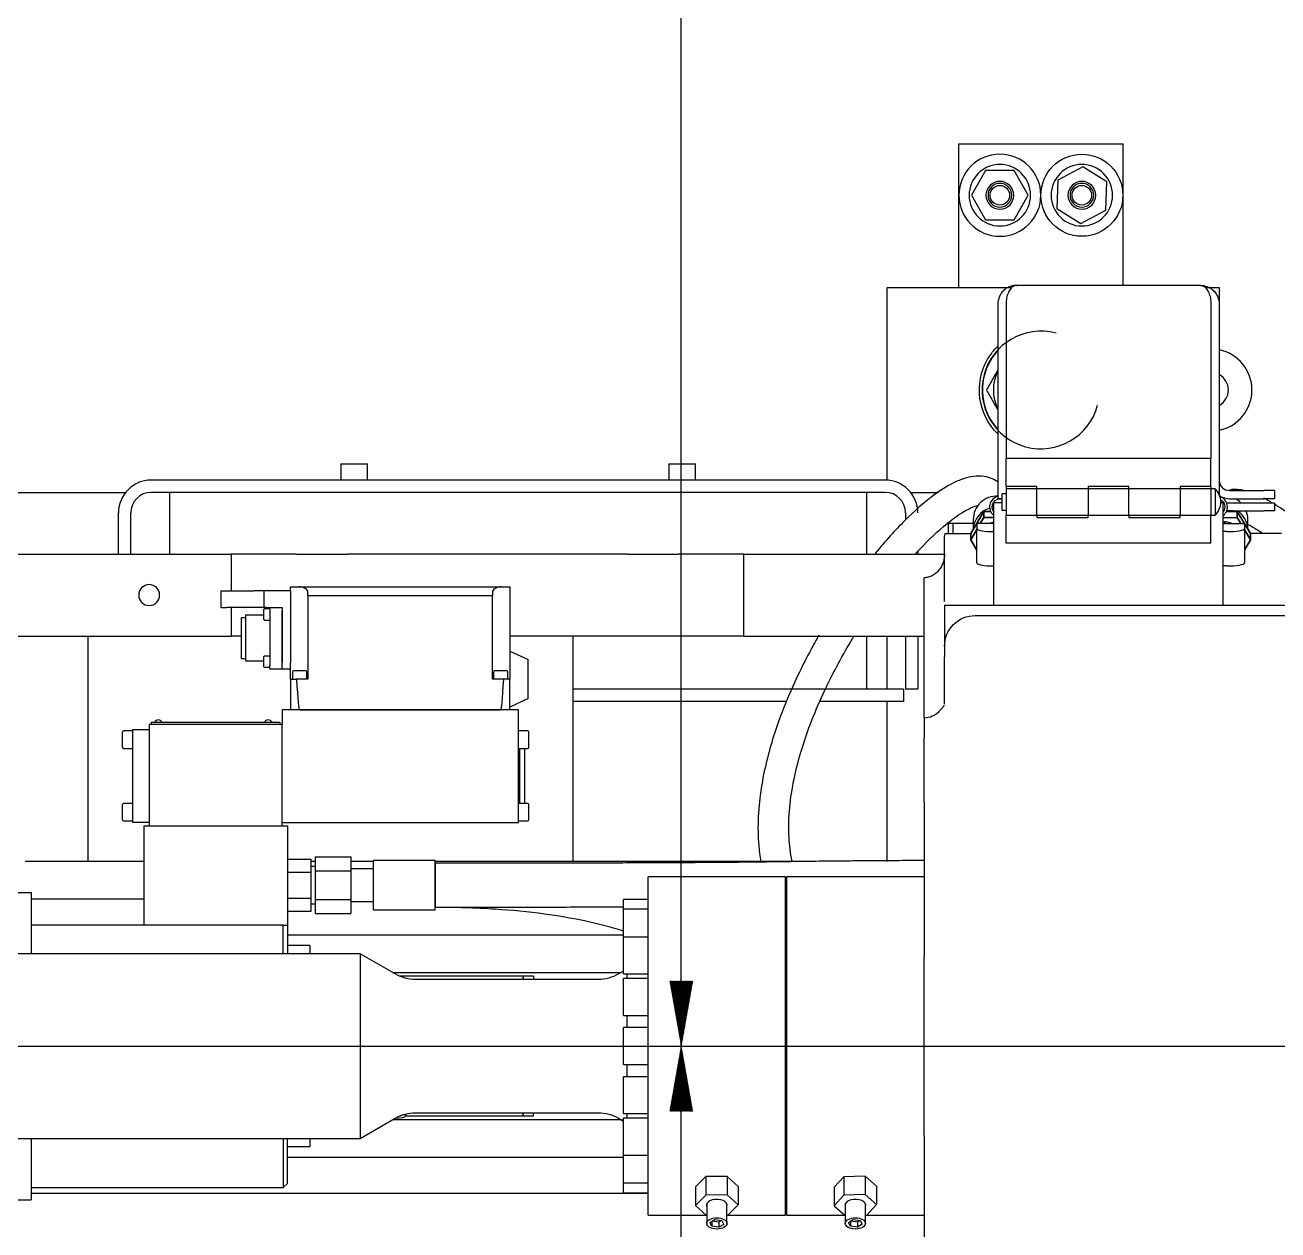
# Model space of a CAD drawing. Header units: millimetres. Extents: x 10462777 to 22643323, y 453826 to 1389191.
# Drawn here: x 11271034 to 11271626, y 577928 to 578497 of the extents above; entities that cross this region are included whole.
import ezdxf

# ---------------------------------------------------------------- set-up
doc = ezdxf.new("R2010")
doc.units = ezdxf.units.MM
doc.header["$LTSCALE"] = 200
doc.header["$MEASUREMENT"] = 0
doc.linetypes.add('CENTER', pattern=[2, 1.25, -0.25, 0.25, -0.25])
doc.linetypes.add('PHANTOM', pattern=[2.5, 1.25, -0.25, 0.25, -0.25, 0.25, -0.25])
doc.layers.add('1', color=1, linetype='CENTER')
doc.layers.add('11', color=6, linetype='PHANTOM')
doc.layers.add('LAYOUT', color=8, linetype='CONTINUOUS', lineweight=25)

# ---------------------------------------------------------------- blocks, each defined once
blk = doc.blocks.new('r710ic')
at = {"layer": 'LAYOUT', "color": 3}
blk.add_circle((272041.37, 104232.63), 2050.12, dxfattribs=at)

msp = doc.modelspace()

# ---------------------------------------------------------------- hatches: boundary and pattern name
at = {"layer": '1', "linetype": 'Continuous'}
h = msp.add_hatch(dxfattribs=at)
h.set_pattern_fill('ANSI31', color=27, scale=0.19368, angle=45, style=0, pattern_type=0)
h.set_pattern_definition([(45, (11264598.07192, 575850.65161), (-0.1369525464, 0.1369525464), [])])
h.paths.add_polyline_path([(11271344.19303, 578015.04485), (11271338.77156, 578045.79156), (11271349.61451, 578045.7916)], flags=0)
h = msp.add_hatch(dxfattribs=at)
h.set_pattern_fill('ANSI31', color=27, scale=0.19368, angle=45, style=0, pattern_type=0)
h.set_pattern_definition([(45, (11264598.07192, 575850.65161), (-0.1369525464, 0.1369525464), [])])
h.paths.add_polyline_path([(11271344.19303, 578015.04485), (11271349.61451, 577984.29815), (11271338.77156, 577984.29811)], flags=0)

# ---------------------------------------------------------------- linework, layer by layer
at = {"layer": '1', "color": 27, "linetype": 'Continuous'}
for p, q in [((11271344.19303, 578015.04485), (11271344.19303, 579116.60457)), ((11271344.19303, 576887.33831), (11271344.19303, 578015.04485))]:
    msp.add_line(p, q, dxfattribs=at)
at = {"layer": '1', "color": 252, "linetype": 'Continuous'}
for p, q in [((11271475.33921, 578441.14118), (11271552.81127, 578441.14118)), ((11271475.33921, 578373.35298), (11271475.33921, 578441.14118)), ((11271552.81127, 578441.14118), (11271552.81127, 578374.32017)), ((11271591.99749, 578373.35313), (11271598.32611, 578373.35313)), ((11271598.32611, 578373.35313), (11271598.32611, 578369.22364)), ((11271598.32611, 578369.22364), (11271598.32611, 578365.60486)), ((11270940.77411, 578276.58618), (11271081.67321, 578276.58618)), ((11271452.56536, 578276.58618), (11271465.72079, 578276.58618)), ((11271156.18968, 578072.1805), (11271037.07639, 578072.1805)), ((11271156.18968, 578058.62318), (11271156.18968, 578072.1805)), ((11271158.12648, 578072.1805), (11271158.12648, 578059.03553)), ((11271269.49256, 578048.00982), (11271211.26898, 578048.00982)), ((11271274.33457, 578048.00982), (11271269.49256, 578048.00982)), ((11271269.49256, 578046.51789), (11271269.49256, 578048.00982)), ((11271269.49256, 578048.00982), (11271269.49256, 578046.51789)), ((11271274.33457, 578048.00982), (11271274.33457, 578046.51789)), ((11271214.00267, 577982.07988), (11271269.49256, 577982.07988)), ((11271269.49256, 577982.14609), (11271269.49256, 577983.57188)), ((11271269.49256, 577983.57188), (11271269.49256, 577982.14609)), ((11271269.49256, 577982.14609), (11271269.49256, 577982.07988)), ((11271269.49256, 577982.07988), (11271269.49256, 577982.14609)), ((11271269.49256, 577982.07988), (11271274.33457, 577982.07988)), ((11271274.33457, 577982.14609), (11271274.33457, 577983.57188)), ((11271274.33457, 577982.07988), (11271274.33457, 577982.14609)), ((11271156.18968, 577971.46644), (11271156.18968, 577948.2252)), ((11271158.12648, 577950.162), (11271158.12648, 577971.46555)), ((11271156.18968, 577948.2252), (11271158.12648, 577950.162)), ((11271037.07639, 577948.2252), (11271156.18968, 577948.2252))]:
    msp.add_line(p, q, dxfattribs=at)
at = {"layer": '1', "color": 60, "linetype": 'Continuous'}
for p, q in [((11271441.44519, 578282.36522), (11271441.44519, 578373.35313)), ((11271441.44519, 578373.35313), (11271500.06899, 578373.35313)), ((11271589.6105, 578374.32153), (11271502.45444, 578374.32153)), ((11271493.73883, 578365.60592), (11271493.73883, 578273.60785)), ((11271497.61243, 578365.60592), (11271497.61243, 578292.60833)), ((11271497.68091, 578365.60592), (11271497.68091, 578292.60833)), ((11271594.38403, 578365.60592), (11271594.38403, 578292.60833)), ((11271594.45251, 578365.60592), (11271594.45251, 578292.60833)), ((11271598.32611, 578365.60592), (11271598.32611, 578275.57862)), ((11271594.45251, 578292.6077), (11271497.61243, 578292.6077)), ((11271497.61243, 578279.30222), (11271497.61243, 578292.6077)), ((11271594.45251, 578279.30222), (11271594.45251, 578292.6077)), ((11271497.61258, 578275.91282), (11271495.67563, 578275.91282)), ((11271495.67563, 578275.91282), (11271495.67563, 578268.16562)), ((11271497.61243, 578279.30311), (11271497.61243, 578278.33425)), ((11271512.13844, 578279.30222), (11271497.61243, 578279.30222)), ((11271512.13844, 578278.33382), (11271497.61243, 578278.33382)), ((11271497.61243, 578278.33382), (11271497.61243, 578265.74461)), ((11271497.68091, 578279.30311), (11271497.68091, 578278.33425)), ((11271512.13844, 578278.33379), (11271512.13844, 578279.30222)), ((11271536.34846, 578278.33382), (11271512.13844, 578278.33382)), ((11271512.13844, 578265.74461), (11271512.13844, 578278.33382)), ((11271512.13844, 578265.74461), (11271512.13844, 578278.33382)), ((11271555.71648, 578279.30222), (11271536.34846, 578279.30222)), ((11271536.34846, 578279.30222), (11271536.34846, 578278.33379)), ((11271555.71648, 578278.33382), (11271536.34846, 578278.33382)), ((11271536.34846, 578278.33382), (11271536.34846, 578265.74461)), ((11271536.34846, 578278.33382), (11271536.34846, 578265.74461)), ((11271555.71648, 578278.33379), (11271555.71648, 578279.30222)), ((11271579.9265, 578278.33382), (11271555.71648, 578278.33382)), ((11271555.71648, 578265.74461), (11271555.71648, 578278.33382)), ((11271555.71648, 578265.74461), (11271555.71648, 578278.33382)), ((11271594.45251, 578279.30222), (11271579.9265, 578279.30222)), ((11271579.9265, 578279.30222), (11271579.9265, 578278.33379)), ((11271594.45251, 578278.33382), (11271579.9265, 578278.33382)), ((11271579.9265, 578278.33382), (11271579.9265, 578265.74461)), ((11271579.9265, 578278.33382), (11271579.9265, 578265.74461)), ((11271594.38403, 578279.30311), (11271594.38403, 578278.33425)), ((11271594.45251, 578279.30311), (11271594.45251, 578278.33425)), ((11271596.38931, 578278.33382), (11271594.45251, 578278.33382)), ((11271594.45251, 578278.33382), (11271594.45251, 578265.74461)), ((11271594.45251, 578278.33382), (11271594.45251, 578265.74461)), ((11271596.38931, 578278.33382), (11271596.38931, 578272.03922)), ((11271596.38931, 578278.33382), (11271596.38931, 578265.74461)), ((11271603.16811, 578277.48145), (11271619.63093, 578277.48145)), ((11271624.47293, 578277.48145), (11271619.63093, 578277.48145)), ((11271624.47293, 578277.48145), (11271624.47293, 578273.60785)), ((11271495.67611, 578271.67105), (11271491.80203, 578271.67105)), ((11271491.80203, 578231.96662), (11271491.80203, 578271.67105)), ((11271495.67563, 578273.60785), (11271493.73883, 578273.60785)), ((11271495.62197, 578273.549), (11271495.67565, 578273.53954)), ((11271596.38931, 578272.03922), (11271596.38931, 578265.74461)), ((11271600.26291, 578271.67105), (11271599.06815, 578271.67105)), ((11271600.26291, 578231.96662), (11271600.26291, 578271.67105)), ((11271600.26291, 578271.67105), (11271600.47027, 578271.67105)), ((11271601.81633, 578271.67105), (11271605.10491, 578271.67105)), ((11271603.16811, 578273.60785), (11271619.63093, 578273.60785)), ((11271605.10491, 578271.67105), (11271619.63093, 578271.67105)), ((11271624.47293, 578273.60785), (11271619.63093, 578273.60785)), ((11271619.63093, 578271.67105), (11271624.47293, 578271.67105)), ((11271624.47293, 578271.67105), (11271624.47293, 578267.79745)), ((11271495.67563, 578268.16562), (11271497.61258, 578268.16562)), ((11271497.61243, 578265.74461), (11271512.13844, 578265.74461)), ((11271497.61243, 578252.6712), (11271497.61243, 578265.7446)), ((11271512.13844, 578265.74465), (11271512.13844, 578264.77621)), ((11271512.13844, 578265.74461), (11271536.34846, 578265.74461)), ((11271512.13844, 578264.77621), (11271536.34846, 578264.77621)), ((11271536.34846, 578264.77621), (11271536.34846, 578265.74465)), ((11271536.34846, 578265.74461), (11271555.71648, 578265.74461)), ((11271555.71648, 578265.74465), (11271555.71648, 578264.77621)), ((11271555.71648, 578265.74461), (11271579.9265, 578265.74461)), ((11271555.71648, 578264.77621), (11271579.9265, 578264.77621)), ((11271579.9265, 578264.77621), (11271579.9265, 578265.74465)), ((11271579.9265, 578265.74461), (11271594.45251, 578265.74461)), ((11271594.45251, 578265.74461), (11271596.38931, 578265.74461)), ((11271594.45251, 578252.6712), (11271594.45251, 578265.7446)), ((11271600.47027, 578267.79745), (11271600.26291, 578267.79745)), ((11271605.10491, 578267.79745), (11271601.81633, 578267.79745)), ((11271605.10491, 578267.79745), (11271619.63093, 578267.79745)), ((11271624.47293, 578267.79745), (11271619.63093, 578267.79745)), ((11271468.8267, 578257.14504), (11271480.97557, 578257.14504)), ((11271470.49721, 578257.1408), (11271470.49721, 578261.98704)), ((11271470.49721, 578261.98704), (11271472.43401, 578261.98704)), ((11271472.43401, 578261.98704), (11271472.43401, 578257.1408)), ((11271472.43401, 578261.98704), (11271482.11838, 578261.98704)), ((11271491.80217, 578261.886), (11271483.78851, 578261.886)), ((11271483.78851, 578261.886), (11271483.78851, 578259.46868)), ((11271483.78851, 578243.25597), (11271483.78851, 578259.46868)), ((11271601.98182, 578258.03931), (11271600.26284, 578258.03931)), ((11271600.26316, 578261.886), (11271610.21323, 578261.886)), ((11271610.21323, 578261.886), (11271610.21323, 578259.46868)), ((11271610.21323, 578259.46868), (11271610.21323, 578243.25597)), ((11271627.6927, 578257.14504), (11271613.0242, 578257.14504)), ((11271468.56041, 578224.96648), (11271468.56041, 578253.94808)), ((11271594.45251, 578252.6712), (11271497.61243, 578252.6712)), ((11271601.98182, 578241.82661), (11271600.26284, 578241.82661)), ((11271458.8764, 578169.99001), (11271458.8764, 578236.26911)), ((11271491.80203, 578223.25101), (11271491.80203, 578231.96662)), ((11271600.26291, 578223.25101), (11271600.26291, 578231.96662)), ((11271478.24442, 578223.25101), (11271647.71455, 578223.25101)), ((11271483.08642, 578218.40901), (11271647.71455, 578218.40901)), ((11271441.44519, 578183.6177), (11271441.44519, 578208.72167)), ((11271468.56041, 578203.883), (11271468.56041, 578198.94113)), ((11271468.56041, 578176.54418), (11271468.56041, 578198.94113)), ((11271441.44519, 578102.30411), (11271441.44519, 578177.80639)), ((11271458.8764, 578169.98897), (11271458.8764, 578160.65434)), ((11271458.8764, 578130.34119), (11271458.8764, 578160.65434)), ((11271458.8764, 578130.34119), (11271458.8764, 578057.36176)), ((11271393.41251, 578094.93791), (11271328.52966, 578094.93791)), ((11271328.52966, 578045.6186), (11271328.52966, 578094.93791)), ((11271393.41251, 577935.15179), (11271393.41251, 578094.93791)), ((11271458.8764, 578094.93791), (11271393.99355, 578094.93791)), ((11271393.99355, 578045.6186), (11271393.99355, 578094.93791)), ((11271192.5662, 578058.62289), (11270163.29594, 578058.62289)), ((11271209.03833, 578049.1127), (11271192.5662, 578058.62289)), ((11271192.5662, 578058.62289), (11271192.5662, 577971.46682)), ((11271458.8764, 577972.72795), (11271458.8764, 578057.36176)), ((11271316.90882, 578050.46529), (11271314.56606, 578049.1127)), ((11271316.9111, 578050.07481), (11271316.23314, 578050.07481)), ((11271393.9911, 578050.07481), (11271393.40913, 578050.07481)), ((11271393.99157, 578051.35988), (11271393.41114, 578051.35988)), ((11271304.88205, 578046.51788), (11271218.72233, 578046.51788)), ((11271318.45829, 578049.12639), (11271318.45829, 578046.92105)), ((11271328.52966, 577935.15179), (11271328.52966, 578045.6186)), ((11271393.99355, 577935.15179), (11271393.99355, 578045.6186)), ((11271318.45829, 578029.49019), (11271318.45829, 578023.75797)), ((11271318.45829, 578006.33173), (11271318.45829, 578000.59951)), ((11271192.5662, 577971.46682), (11271209.03833, 577980.97701)), ((11271218.72233, 577983.57183), (11271304.88205, 577983.57183)), ((11271314.56606, 577980.97701), (11271316.90882, 577979.62441)), ((11271316.9111, 577980.01489), (11271316.23314, 577980.01489)), ((11271318.45829, 577983.16865), (11271318.45829, 577980.96331)), ((11271393.9911, 577980.01489), (11271393.40913, 577980.01489)), ((11271393.41114, 577978.72982), (11271393.99157, 577978.72982)), ((11271458.8764, 577972.72795), (11271458.8764, 577899.74851)), ((11270163.29594, 577971.46682), (11271192.5662, 577971.46682)), ((11271328.52966, 577935.15179), (11271355.96091, 577935.15179)), ((11271366.17794, 577935.15179), (11271393.41251, 577935.15179)), ((11271393.99355, 577935.15179), (11271421.56978, 577935.15179)), ((11271431.20488, 577935.15179), (11271458.8764, 577935.15179))]:
    msp.add_line(p, q, dxfattribs=at)
at = {"layer": '1', "color": 163, "linetype": 'Continuous'}
for p, q in [((11271440.47679, 578282.39658), (11271093.78932, 578282.39658)), ((11271440.47679, 578276.58618), (11271093.78932, 578276.58618)), ((11271102.50493, 578247.46074), (11271102.50493, 578276.58618)), ((11271431.76118, 578276.58618), (11271431.76118, 578247.46074)), ((11271078.29491, 578247.46092), (11271078.29491, 578266.90217)), ((11271084.10531, 578247.46092), (11271084.10531, 578266.90217)), ((11271450.1608, 578266.90217), (11271450.1608, 578263.57868)), ((11270564.07412, 578247.46103), (11271131.55695, 578247.46103)), ((11271131.55695, 578247.46103), (11271131.55695, 578230.02982)), ((11271162.25402, 578247.46103), (11271131.55695, 578247.46103)), ((11271162.25402, 578247.46103), (11271186.46404, 578247.46103)), ((11271318.75004, 578247.46103), (11271186.46404, 578247.46103)), ((11271318.75004, 578247.46103), (11271342.96006, 578247.46103)), ((11271373.65714, 578247.46103), (11271342.96006, 578247.46103)), ((11271373.65714, 578247.46103), (11271373.65714, 578208.725)), ((11271373.65714, 578247.46103), (11271468.56041, 578247.46103)), ((11271455.9712, 578248.59695), (11271455.9712, 578247.46092)), ((11271131.55695, 578222.28322), (11271131.55695, 578208.725)), ((11270564.07412, 578208.725), (11271131.55695, 578208.725)), ((11271063.7689, 578208.725), (11271063.7689, 578102.30381)), ((11271136.33754, 578208.725), (11271131.55695, 578208.725)), ((11271318.75004, 578208.725), (11271263.19613, 578208.725)), ((11271293.10966, 578102.30381), (11271293.10966, 578208.725)), ((11271342.96006, 578208.725), (11271318.75004, 578208.725)), ((11271373.65714, 578208.725), (11271342.96006, 578208.725)), ((11271373.65714, 578208.725), (11271458.8764, 578208.725)), ((11271431.76118, 578208.72529), (11271431.76118, 578193.30372)), ((11271450.1608, 578208.72547), (11271450.1608, 578183.61971)), ((11271455.9712, 578208.72547), (11271455.9712, 578183.61971)), ((11271431.76118, 578193.30372), (11271431.76118, 578183.61971)), ((11271449.19239, 578183.61971), (11271293.10496, 578183.61971)), ((11271449.19239, 578183.61971), (11271449.19239, 578177.8093)), ((11271455.9712, 578183.61971), (11271450.1608, 578183.61971)), ((11271393.92601, 578177.8093), (11271293.10496, 578177.8093)), ((11271449.19239, 578177.8093), (11271409.95292, 578177.8093)), ((11271090.33843, 578119.14793), (11271090.33843, 578072.1805)), ((11271090.33843, 578119.14793), (11271158.12648, 578119.14793)), ((11271158.12648, 578119.14793), (11271158.12648, 578072.1805)), ((11271227.85231, 578101.4262), (11271227.85231, 578080.70385)), ((11271156.56312, 578072.1805), (11271158.12648, 578072.1805))]:
    msp.add_line(p, q, dxfattribs=at)
at = {"layer": '1', "color": 150, "linetype": 'Continuous'}
for p, q in [((11270923.7735, 578087.67491), (11271037.07639, 578087.67491)), ((11271037.07639, 578087.67491), (11271037.07639, 578058.62062)), ((11271037.07639, 577971.46682), (11271037.07639, 577942.4148)), ((11270923.7735, 577942.4148), (11271037.07639, 577942.4148))]:
    msp.add_line(p, q, dxfattribs=at)
at = {"layer": '1', "color": 152, "linetype": 'Continuous'}
for p, q in [((11270918.81044, 578015.04485), (11271374.93976, 578015.04485)), ((11270918.81044, 578015.04485), (11272332.4895, 578015.04485)), ((11271079.14226, 578015.04485), (11272332.4895, 578015.04485))]:
    msp.add_line(p, q, dxfattribs=at)
at = {"layer": '1', "color": 163, "linetype": 'Continuous', "extrusion": (0, 0, -1)}
msp.add_circle((-11271092.82092, 578228.09302), 4.93884, dxfattribs=at)
at = {"layer": '1', "color": 252, "linetype": 'Continuous'}
for radius, start, end in [(27.76695, 74.99999998, 344.99999998), (27.59942, 137.46187414, 149.99999994), (27.59942, 149.99999994, 222.53436612)]:
    msp.add_arc((11271514.07524, 578324.93309), radius, start, end, dxfattribs=at)
at = {"layer": '1', "color": 252, "linetype": 'Continuous', "extrusion": (0, 0, -1)}
for radius, start, end in [(29.05202, 30.00000006, 45.56999433), (29.05202, 314.42249326, 30.00000006), (22.27322, 335.92969886, 24.07033519)]:
    msp.add_arc((-11271514.07524, 578324.93309), radius, start, end, dxfattribs=at)
at = {"layer": '1', "color": 163, "linetype": 'Continuous'}
for centre, radius, start, end in [((11271093.78932, 578266.90217), 15.49441, 90, 180), ((11271440.47679, 578266.90217), 15.49441, 0, 90), ((11271093.78932, 578266.90217), 9.68401, 90, 180), ((11271440.47679, 578266.90217), 9.68401, 0, 90)]:
    msp.add_arc(centre, radius, start, end, dxfattribs=at)
at = {"layer": '1', "color": 60, "linetype": 'Continuous'}
for centre, radius, start, end in [((11271603.16811, 578282.32346), 4.842, 180, 270), ((11271494.94933, 578269.73425), 5.0841, 103.77498895, 231.75313399), ((11271590.36106, 578272.03922), 8.71561, 313.76174276, 46.23825724), ((11271603.16811, 578282.32346), 8.71561, 238.32561982, 270), ((11271597.11561, 578269.73425), 5.0841, 308.24683488, 71.80622021)]:
    msp.add_arc(centre, radius, start, end, dxfattribs=at)
at = {"layer": '1', "color": 60, "linetype": 'Continuous', "extrusion": (0, 0, -1)}
for centre, radius, start, end in [((-11271494.94933, 578269.73425), 3.8736, 324.34379082, 100.00000005), ((-11271597.11561, 578269.73425), 3.8736, 119.28433575, 215.65626668), ((-11271483.08642, 578203.883), 14.52601, 0, 90), ((-11271458.8764, 578179.67298), 9.68401, 222.14307777, 270), ((-11271218.72233, 578065.88589), 19.36801, 270, 300), ((-11271304.88205, 578065.88589), 19.36801, 240, 270), ((-11271218.72233, 577964.20381), 19.36801, 60, 90), ((-11271304.88205, 577964.20381), 19.36801, 90, 120)]:
    msp.add_arc(centre, radius, start, end, dxfattribs=at)
msp.add_ellipse((11271483.08642, 578253.94808), major_axis=(0, -16.77319), ratio=0.866025404, start_param=1.570796327, end_param=1.762568545, dxfattribs=at)
at = {"layer": '1', "color": 60, "linetype": 'Continuous'}
for centre, major_axis, start_param, end_param in [((11271492.01992, 578259.46868), (-8.23141, 0), 0, 1.544314223), ((11271601.98182, 578259.46868), (-8.23141, 0), 1.570796327, 3.141592654), ((11271492.01992, 578243.25597), (8.23141, 0), 3.141592654, 4.685906877), ((11271601.98182, 578243.25597), (8.23141, 0), 4.71238898, 6.283185307)]:
    msp.add_ellipse(centre, major_axis=major_axis, ratio=0.173648178, start_param=start_param, end_param=end_param, dxfattribs=at)
for points in [[(11271502.45444, 578374.32153), (11271502.41633, 578374.32153), (11271502.37822, 578374.32128), (11271502.34011, 578374.32078), (11271497.28801, 578374.2545), (11271493.73883, 578370.65846), (11271493.73883, 578365.60592)], [(11271502.45444, 578374.32153), (11271502.48152, 578374.32153), (11271502.48057, 578374.32128), (11271502.4594, 578374.32078), (11271499.65267, 578374.2545), (11271497.68091, 578370.65846), (11271497.68091, 578365.60592)], [(11271589.6105, 578374.32153), (11271589.58342, 578374.32153), (11271589.58437, 578374.32128), (11271589.60554, 578374.32078), (11271592.41227, 578374.2545), (11271594.38403, 578370.65846), (11271594.38403, 578365.60592)], [(11271589.6105, 578374.32153), (11271589.64861, 578374.32153), (11271589.68672, 578374.32128), (11271589.72483, 578374.32078), (11271594.77693, 578374.2545), (11271598.32611, 578370.65846), (11271598.32611, 578365.60592)]]:
    msp.add_rational_spline(points, [1, 0.999985660988, 0.999985660988, 1, 0.807819516763, 0.807819516763, 1], degree=3, knots=[0, 0, 0, 0, 0.5, 0.5, 0.5, 1, 1, 1, 1], dxfattribs=at)
at = {"layer": '1', "color": 252, "linetype": 'Continuous'}
for points, knots in [([(11271493.73334, 578334.24631), (11271493.00108, 578332.97799), (11271492.27223, 578331.71559), (11271491.01003, 578329.5294), (11271490.47526, 578328.60316), (11271489.40855, 578326.75555), (11271488.87962, 578325.83943), (11271488.35635, 578324.93309)], [0, 0, 0, 0, 0.403530514, 0.403530514, 0.701765257, 0.701765257, 1, 1, 1, 1]), ([(11271488.35635, 578324.93309), (11271489.40817, 578323.11129), (11271490.46767, 578321.27617), (11271492.26527, 578318.16264), (11271492.99747, 578316.89443), (11271493.73561, 578315.61594)], [0, 0, 0, 0, 0.595559336, 0.595559336, 1, 1, 1, 1])]:
    msp.add_open_spline(points, degree=3, knots=knots, dxfattribs=at)
at = {"layer": '1', "color": 163, "linetype": 'Continuous'}
for points, knots in [([(11271493.84618, 578281.4009), (11271493.03537, 578282.02695), (11271491.0458, 578283.23056), (11271487.21311, 578284.35814), (11271482.67484, 578284.3706), (11271477.70483, 578283.23679), (11271471.52442, 578280.67002), (11271462.49891, 578274.95964), (11271450.19586, 578264.17362), (11271440.63856, 578253.66002), (11271435.80845, 578247.77552)], [0, 0, 0, 0, 0.07179787, 0.161741922, 0.266652357, 0.346686615, 0.440932726, 0.612023478, 0.811659635, 1, 1, 1, 1]), ([(11271609.61265, 578277.59258), (11271609.10377, 578277.69223), (11271606.86048, 578278.05237), (11271604.74093, 578278.01463), (11271603.12637, 578277.66408)], [0, 0, 0, 0, 0.22457908, 1, 1, 1, 1]), ([(11271454.92582, 578247.70778), (11271459.68994, 578252.89045), (11271468.37425, 578261.20399), (11271476.26542, 578266.7526), (11271480.30792, 578268.94938), (11271482.46504, 578269.97047), (11271483.73528, 578270.33665), (11271484.30077, 578270.28481), (11271484.47502, 578270.22625)], [0, 0, 0, 0, 0.258521038, 0.511481148, 0.631036381, 0.749833073, 0.911971789, 1, 1, 1, 1]), ([(11271623.07369, 578271.83491), (11271622.63996, 578272.09268), (11271621.42343, 578272.80225), (11271620.24033, 578273.45391), (11271619.48644, 578273.85025)], [0, 0, 0, 0, 0.352836542, 1, 1, 1, 1]), ([(11271697.59721, 578207.87475), (11271695.2204, 578210.20839), (11271688.85167, 578216.41974), (11271678.90139, 578225.9318), (11271664.27487, 578239.51321), (11271648.17582, 578253.62435), (11271634.23305, 578264.55745), (11271627.01875, 578269.42443), (11271624.28534, 578271.10277)], [0, 0, 0, 0, 0.067167615, 0.182784833, 0.303640266, 0.559270523, 0.821791504, 1, 1, 1, 1]), ([(11271611.45651, 578261.64804), (11271612.56996, 578261.10107), (11271614.75912, 578259.9375), (11271617.4034, 578258.302), (11271618.54227, 578257.56474)], [0, 0, 0, 0, 0.596113125, 1, 1, 1, 1]), ([(11271409.21296, 578209.11055), (11271407.93689, 578206.88847), (11271402.93258, 578197.90293), (11271394.97345, 578181.62548), (11271386.44784, 578158.69411), (11271380.66971, 578133.89155), (11271379.92396, 578114.27053), (11271381.56808, 578103.50819), (11271381.79072, 578102.24353)], [0, 0, 0, 0, 0.081212276, 0.320738131, 0.531705471, 0.749135522, 0.97054214, 1, 1, 1, 1]), ([(11271396.54916, 578102.31968), (11271395.7408, 578106.15141), (11271394.72253, 578114.74829), (11271395.32288, 578132.47659), (11271400.72007, 578156.70888), (11271411.6473, 578183.71888), (11271420.91967, 578200.60408), (11271425.68158, 578208.40982), (11271425.95438, 578208.85424)], [0, 0, 0, 0, 0.0884219, 0.198487998, 0.420840537, 0.704802355, 0.983093324, 1, 1, 1, 1]), ([(11271458.87191, 578102.68477), (11271458.64138, 578102.68379), (11271454.16942, 578102.66475), (11271444.81356, 578102.61983), (11271432.09276, 578102.5398), (11271418.8543, 578102.43043), (11271407.63874, 578102.3092), (11271396.3759, 578102.16158), (11271384.87634, 578102.00118), (11271372.78745, 578101.85579), (11271359.84377, 578101.73921), (11271345.89611, 578101.64452), (11271331.65381, 578101.57771), (11271317.55318, 578101.52897), (11271304.38405, 578101.49418), (11271289.06414, 578101.46482), (11271271.25371, 578101.44214), (11271250.57447, 578101.42779), (11271235.79009, 578101.42432), (11271227.85231, 578101.42469)], [0, 0, 0, 0, 0.002993531, 0.058068243, 0.121487179, 0.168181585, 0.229990953, 0.26715629, 0.31448436, 0.379376612, 0.424176736, 0.482582153, 0.560497442, 0.609113187, 0.665674993, 0.731493002, 0.808034056, 0.896932985, 1, 1, 1, 1]), ([(11271227.85231, 578080.70393), (11271240.18675, 578080.70243), (11271262.07659, 578080.71141), (11271291.35397, 578080.74542), (11271308.7057, 578080.78419), (11271316.50203, 578080.80729), (11271316.91092, 578080.80852)], [0, 0, 0, 0, 0.415491022, 0.737370751, 0.986226123, 1, 1, 1, 1]), ([(11271227.85418, 578080.70247), (11271237.38014, 578080.7657), (11271254.65133, 578080.21456), (11271278.25559, 578078.02215), (11271297.46048, 578074.76603), (11271309.85099, 578071.65231), (11271315.94816, 578069.76674), (11271316.99392, 578069.43228)], [0, 0, 0, 0, 0.3159656, 0.574665077, 0.787350259, 0.963411081, 1, 1, 1, 1])]:
    msp.add_open_spline(points, degree=3, knots=knots, dxfattribs=at)
at = {"layer": '1', "color": 60, "linetype": 'Continuous'}
for points, knots in [([(11271468.56041, 578247.46103), (11271468.56041, 578246.77924), (11271468.50483, 578246.10138), (11271468.33827, 578245.09044), (11271468.26846, 578244.75319), (11271468.10141, 578244.08676), (11271468.00469, 578243.75915), (11271467.67555, 578242.7929), (11271467.40457, 578242.17064), (11271466.75422, 578240.97219), (11271466.3708, 578240.3926), (11271465.51825, 578239.33307), (11271465.04683, 578238.84691), (11271464.00476, 578237.97045), (11271463.42824, 578237.57844), (11271462.51838, 578237.10077), (11271462.20636, 578236.95874), (11271461.56383, 578236.7111), (11271461.23449, 578236.60625), (11271460.24172, 578236.3553), (11271459.56628, 578236.26911), (11271458.8764, 578236.26911)], [0, 0, 0, 0, 0.125, 0.125, 0.1875, 0.1875, 0.25, 0.25, 0.375, 0.375, 0.5, 0.5, 0.625, 0.625, 0.75, 0.75, 0.8125, 0.8125, 0.875, 0.875, 1, 1, 1, 1]), ([(11271468.56041, 578223.25101), (11271468.56041, 578220.63721), (11271468.56041, 578218.35804), (11271468.56041, 578214.18224), (11271468.56041, 578212.28693), (11271468.56041, 578208.86651), (11271468.56041, 578207.33612), (11271468.56041, 578205.50459), (11271468.56041, 578204.97267), (11271468.56041, 578204.16836), (11271468.56041, 578203.88304), (11271468.56041, 578203.88295)], [0, 0, 0, 0, 0.25, 0.25, 0.5, 0.5, 0.75, 0.75, 0.875, 0.875, 1, 1, 1, 1]), ([(11271466.28904, 578173.44134), (11271466.47885, 578173.66833), (11271466.66235, 578173.8828), (11271467.02827, 578174.3057), (11271467.20947, 578174.51226), (11271467.71586, 578175.09385), (11271468.00515, 578175.43086), (11271468.30703, 578175.86201), (11271468.38374, 578175.98541), (11271468.44148, 578176.10347)], [0, 0, 0, 0, 0.192709357, 0.192709357, 0.40160837, 0.40160837, 0.819406396, 0.819406396, 1, 1, 1, 1])]:
    msp.add_open_spline(points, degree=3, knots=knots, dxfattribs=at)
msp.add_open_spline([(11271468.56041, 578223.25101), (11271468.5606, 578223.25101), (11271470.03526, 578223.25101), (11271472.75969, 578223.25101), (11271476.31819, 578223.25101), (11271478.24442, 578223.25101)], degree=2, dxfattribs=at)
at = {"layer": '1', "color": 252, "linetype": 'Continuous'}
msp.add_open_spline([(11271156.18968, 578072.1805), (11271156.31859, 578072.1805), (11271156.4467, 578072.1805), (11271156.57399, 578072.1805)], degree=3, dxfattribs=at)
at = {"layer": '11', "color": 60, "linetype": 'Continuous'}
for p, q in [((11271487.99795, 578428.55197), (11271481.28868, 578416.93116)), ((11271501.41651, 578428.55197), (11271487.99795, 578428.55197)), ((11271508.12578, 578416.93116), (11271501.41651, 578428.55197)), ((11271533.86744, 578430.34301), (11271522.04035, 578424.00443)), ((11271545.27035, 578423.26973), (11271533.86744, 578430.34301)), ((11271522.04035, 578424.00443), (11271521.61617, 578410.59259)), ((11271544.84617, 578409.85789), (11271545.27035, 578423.26973)), ((11271481.28868, 578416.93116), (11271487.99795, 578405.31035)), ((11271501.41651, 578405.31035), (11271508.12578, 578416.93116)), ((11271521.61617, 578410.59259), (11271533.01908, 578403.51931)), ((11271487.99795, 578405.31035), (11271501.41651, 578405.31035)), ((11271533.01908, 578403.51931), (11271544.84617, 578409.85789)), ((11271183.36639, 578290.14379), (11271183.36639, 578282.39658)), ((11271183.36639, 578290.14379), (11271195.9556, 578290.14379)), ((11271195.9556, 578282.39658), (11271195.9556, 578290.14379)), ((11271338.31051, 578290.14379), (11271338.31051, 578282.39658)), ((11271338.31051, 578290.14379), (11271350.89972, 578290.14379)), ((11271350.89972, 578282.39658), (11271350.89972, 578290.14379)), ((11271487.10446, 578267.59894), (11271480.95429, 578257.10836)), ((11271480.95429, 578257.10836), (11271487.10446, 578267.59894)), ((11271482.11802, 578263.8348), (11271482.11802, 578259.09345)), ((11271487.10446, 578264.65612), (11271485.48043, 578261.88595)), ((11271485.48043, 578261.88595), (11271487.10446, 578264.65612)), ((11271487.10446, 578267.59894), (11271487.10446, 578264.65612)), ((11271490.33541, 578267.59894), (11271487.10446, 578267.59894)), ((11271487.10446, 578267.59894), (11271490.33541, 578267.59894)), ((11271487.10446, 578264.65612), (11271487.10446, 578267.59894)), ((11271491.80204, 578264.65612), (11271487.10446, 578264.65612)), ((11271487.10446, 578264.65612), (11271491.80204, 578264.65612)), ((11271491.80204, 578267.59894), (11271491.71747, 578267.59894)), ((11271491.71747, 578267.59894), (11271491.80204, 578267.59894)), ((11271600.26298, 578267.59894), (11271600.34754, 578267.59894)), ((11271600.26298, 578267.59894), (11271600.34754, 578267.59894)), ((11271600.26298, 578264.65612), (11271606.89728, 578264.65612)), ((11271600.26298, 578264.65612), (11271606.89728, 578264.65612)), ((11271601.72941, 578267.59894), (11271606.89728, 578267.59894)), ((11271601.72941, 578267.59894), (11271606.89728, 578267.59894)), ((11271606.89728, 578267.59894), (11271613.04745, 578257.10836)), ((11271606.89728, 578264.65612), (11271606.89728, 578267.59894)), ((11271613.04745, 578257.10836), (11271606.89728, 578267.59894)), ((11271606.89728, 578267.59894), (11271606.89728, 578264.65612)), ((11271606.89728, 578264.65612), (11271608.52131, 578261.88595)), ((11271608.52131, 578261.88595), (11271606.89728, 578264.65612)), ((11271611.88372, 578259.09345), (11271611.88372, 578263.8348)), ((11271611.88372, 578263.83444), (11271611.88372, 578263.8348)), ((11271483.78856, 578259.00006), (11271480.95429, 578254.16554)), ((11271480.95429, 578254.16554), (11271483.78856, 578259.00006)), ((11271480.95429, 578257.10836), (11271480.95429, 578254.16554)), ((11271480.95429, 578254.16554), (11271480.95429, 578257.10836)), ((11271610.21318, 578259.00006), (11271613.04745, 578254.16554)), ((11271613.04745, 578254.16554), (11271610.21318, 578259.00006)), ((11271613.04745, 578254.16554), (11271613.04745, 578257.10836)), ((11271613.04745, 578257.10836), (11271613.04745, 578254.16554)), ((11271480.95429, 578254.16554), (11271483.78856, 578249.33103)), ((11271483.78856, 578249.33103), (11271480.95429, 578254.16554)), ((11271613.04745, 578254.16554), (11271610.21318, 578249.33103)), ((11271610.21318, 578249.33103), (11271613.04745, 578254.16554)), ((11271158.1266, 578103.36465), (11271169.35993, 578103.36465)), ((11271169.35993, 578097.21448), (11271169.35993, 578103.36465)), ((11271171.19989, 578104.48286), (11271188.1469, 578104.48286)), ((11271171.19989, 578104.48286), (11271171.19989, 578097.77359)), ((11271188.1469, 578104.48286), (11271188.1469, 578097.77359)), ((11271158.1266, 578097.21448), (11271169.35993, 578097.21448)), ((11271171.20001, 578099.85724), (11271169.35993, 578099.85724)), ((11271169.35993, 578084.91414), (11271169.35993, 578097.21448)), ((11271171.19989, 578097.77359), (11271188.1469, 578097.77359)), ((11271171.19989, 578097.77359), (11271171.19989, 578084.35503)), ((11271198.79931, 578098.81152), (11271188.1469, 578098.81152)), ((11271188.1469, 578097.77359), (11271188.1469, 578084.35503)), ((11271227.85133, 578102.68512), (11271198.79931, 578102.68512)), ((11271198.79931, 578079.4435), (11271198.79931, 578102.68512)), ((11271227.85133, 578079.4435), (11271227.85133, 578102.68512)), ((11271158.1266, 578084.91414), (11271169.35993, 578084.91414)), ((11271169.35993, 578078.76397), (11271169.35993, 578084.91414)), ((11271169.35993, 578082.27138), (11271171.20001, 578082.27138)), ((11271171.19989, 578084.35503), (11271188.1469, 578084.35503)), ((11271171.19989, 578084.35503), (11271171.19989, 578077.64576)), ((11271188.1469, 578084.35503), (11271188.1469, 578077.64576)), ((11271188.1469, 578083.3171), (11271198.79931, 578083.3171)), ((11271198.79931, 578079.4435), (11271227.85133, 578079.4435)), ((11271158.1266, 578078.76397), (11271169.35993, 578078.76397)), ((11271171.19989, 578077.64576), (11271188.1469, 578077.64576)), ((11271168.77889, 578062.49649), (11271158.12672, 578062.49649)), ((11271168.77889, 578062.49649), (11271168.77889, 578058.62241)), ((11271158.12672, 577967.59322), (11271168.77889, 577967.59322)), ((11271168.77889, 577971.46814), (11271168.77889, 577967.59322)), ((11271355.78758, 577953.40873), (11271350.90871, 577948.51848)), ((11271365.84996, 577953.50645), (11271355.78758, 577953.40873)), ((11271355.78758, 577953.40873), (11271355.78758, 577944.71262)), ((11271371.03347, 577948.71392), (11271365.84996, 577953.50645)), ((11271365.84996, 577953.50645), (11271365.84996, 577944.81033)), ((11271421.02666, 577953.33143), (11271416.38069, 577948.37167)), ((11271431.08095, 577953.57596), (11271421.02666, 577953.33143)), ((11271421.02666, 577953.33143), (11271421.02666, 577944.63532)), ((11271436.48926, 577948.86073), (11271431.08095, 577953.57596)), ((11271431.08095, 577953.57596), (11271431.08095, 577944.87985)), ((11271436.48926, 577948.86073), (11271436.48926, 577940.16461)), ((11271350.90871, 577948.51848), (11271350.90871, 577939.82237)), ((11271355.78758, 577944.71262), (11271350.90871, 577939.82237)), ((11271365.84996, 577944.81033), (11271355.78758, 577944.71262)), ((11271371.03347, 577940.0178), (11271365.84996, 577944.81033)), ((11271371.03347, 577948.71392), (11271371.03347, 577940.0178)), ((11271416.38069, 577948.37167), (11271416.38069, 577939.67556)), ((11271421.02666, 577944.63532), (11271416.38069, 577939.67556)), ((11271431.08095, 577944.87985), (11271421.02666, 577944.63532)), ((11271436.48926, 577940.16461), (11271431.08095, 577944.87985)), ((11271350.90871, 577939.82237), (11271356.09222, 577935.02983)), ((11271356.20027, 577940.5242), (11271356.20027, 577931.30449)), ((11271365.7419, 577931.30449), (11271365.7419, 577940.5242)), ((11271366.1546, 577935.12755), (11271371.03347, 577940.0178)), ((11271416.38069, 577939.67556), (11271421.66411, 577935.06921)), ((11271421.66416, 577940.5242), (11271421.66416, 577931.30449)), ((11271431.20579, 577931.30449), (11271431.20579, 577940.5242)), ((11271431.84329, 577935.20485), (11271436.48926, 577940.16461)), ((11271356.09222, 577935.02983), (11271356.20039, 577935.03088)), ((11271357.7166, 577931.7565), (11271360.04844, 577933.09635)), ((11271358.63925, 577929.96464), (11271357.7166, 577931.7565)), ((11271358.63925, 577932.28662), (11271358.63925, 577929.96464)), ((11271361.89374, 577931.92822), (11271358.77045, 577932.362)), ((11271360.04844, 577933.09635), (11271363.30292, 577932.64434)), ((11271363.17173, 577932.66254), (11271361.89374, 577931.92822)), ((11271361.89374, 577931.92822), (11271361.89374, 577929.51263)), ((11271363.30292, 577932.64434), (11271364.22557, 577930.85248)), ((11271365.74188, 577935.12354), (11271366.1546, 577935.12755)), ((11271423.16025, 577931.70885), (11271425.42793, 577933.08227)), ((11271424.1673, 577929.93107), (11271423.16025, 577931.70885)), ((11271424.1673, 577932.31877), (11271424.1673, 577929.93107)), ((11271427.44203, 577931.9423), (11271424.20557, 577932.34193)), ((11271425.42793, 577933.08227), (11271428.70266, 577932.67791)), ((11271428.66438, 577932.68262), (11271427.44203, 577931.9423)), ((11271427.44203, 577931.9423), (11271427.44203, 577929.52671)), ((11271428.70266, 577932.67791), (11271429.70971, 577930.90013)), ((11271431.20579, 577935.18935), (11271431.84329, 577935.20485)), ((11271361.89374, 577929.51263), (11271358.63925, 577929.96464)), ((11271364.22557, 577930.85248), (11271361.89374, 577929.51263)), ((11271427.44203, 577929.52671), (11271424.1673, 577929.93107)), ((11271429.70971, 577930.90013), (11271427.44203, 577929.52671))]:
    msp.add_line(p, q, dxfattribs=at)
at = {"layer": '11', "color": 30, "linetype": 'Continuous'}
for p, q in [((11271126.65345, 578230.02982), (11271126.65345, 578222.28261)), ((11271126.65345, 578230.02982), (11271129.55866, 578230.02982)), ((11271129.55866, 578230.02982), (11271142.27047, 578230.02982)), ((11271148.08087, 578230.02982), (11271142.27047, 578230.02982)), ((11271146.98987, 578230.02982), (11271146.98987, 578222.28261)), ((11271159.57908, 578230.02982), (11271146.98987, 578230.02982)), ((11271159.57908, 578230.02982), (11271159.57908, 578231.96662)), ((11271159.57908, 578231.96662), (11271163.45268, 578231.96662)), ((11271159.57908, 578230.02982), (11271159.57908, 578196.13579)), ((11271163.45268, 578231.96662), (11271259.32436, 578231.96662)), ((11271167.81049, 578227.75735), (11271167.81049, 578229.45064)), ((11271167.81049, 578227.75735), (11271167.81049, 578188.38858)), ((11271254.96655, 578227.75735), (11271167.81049, 578227.75735)), ((11271254.96655, 578229.45064), (11271254.96655, 578227.75735)), ((11271254.96655, 578188.38858), (11271254.96655, 578227.75735)), ((11271259.32436, 578231.96662), (11271263.19796, 578231.96662)), ((11271263.19796, 578231.96662), (11271263.19796, 578188.38858)), ((11271126.65345, 578222.28261), (11271129.55866, 578222.28261)), ((11271142.27047, 578222.28261), (11271129.55866, 578222.28261)), ((11271148.08087, 578222.28261), (11271142.27047, 578222.28261)), ((11271146.98987, 578222.28261), (11271155.70548, 578222.28261)), ((11271146.98987, 578216.52063), (11271146.98987, 578221.26579)), ((11271149.89507, 578221.55631), (11271147.28039, 578221.55631)), ((11271149.89507, 578222.28261), (11271149.89507, 578220.63633)), ((11271155.70548, 578222.28261), (11271155.70548, 578196.13579)), ((11271155.70548, 578222.28261), (11271155.70548, 578220.63633)), ((11271138.27426, 578217.32561), (11271136.33746, 578217.32561)), ((11271136.33746, 578217.32561), (11271136.33746, 578207.7566)), ((11271146.98987, 578218.51795), (11271138.27426, 578218.51795)), ((11271138.27426, 578218.51795), (11271138.27426, 578207.7566)), ((11271147.28039, 578216.23011), (11271149.89507, 578216.23011)), ((11271149.89507, 578220.63633), (11271149.89507, 578194.87687)), ((11271155.70548, 578194.87687), (11271155.70548, 578220.63633)), ((11271136.33746, 578207.7566), (11271136.33746, 578198.18759)), ((11271138.27426, 578207.7566), (11271138.27426, 578196.99525)), ((11271136.33746, 578198.18759), (11271138.27426, 578198.18759)), ((11271146.98987, 578194.24741), (11271146.98987, 578198.99257)), ((11271149.89507, 578199.28309), (11271147.28039, 578199.28309)), ((11271263.19796, 578201.65255), (11271271.91357, 578197.58839)), ((11271271.91357, 578179.18878), (11271271.91357, 578197.58839)), ((11271138.27426, 578196.99525), (11271146.98987, 578196.99525)), ((11271147.28039, 578193.95689), (11271149.89507, 578193.95689)), ((11271149.89507, 578193.23059), (11271149.89507, 578194.87687)), ((11271149.89507, 578193.23059), (11271155.70548, 578193.23059)), ((11271155.70548, 578194.87686), (11271155.70548, 578196.13579)), ((11271155.70548, 578193.23059), (11271155.70548, 578194.87687)), ((11271155.70548, 578193.23059), (11271159.57908, 578193.23059)), ((11271159.57908, 578193.97038), (11271159.57908, 578196.13579)), ((11271159.57908, 578188.38858), (11271159.57908, 578193.97038)), ((11271160.54748, 578191.87483), (11271160.54748, 578188.38858)), ((11271166.93893, 578192.26219), (11271160.93484, 578192.26219)), ((11271167.32629, 578188.38858), (11271167.32629, 578191.87483)), ((11271255.45075, 578191.87483), (11271255.45075, 578188.38858)), ((11271261.8422, 578192.26219), (11271255.83811, 578192.26219)), ((11271262.22956, 578188.38858), (11271262.22956, 578191.87483)), ((11271159.57908, 578188.38858), (11271159.57908, 578173.86257)), ((11271159.57908, 578188.38858), (11271162.4721, 578188.38858)), ((11271167.81049, 578188.38858), (11271162.4721, 578188.38858)), ((11271260.30493, 578188.38858), (11271254.96655, 578188.38858)), ((11271263.19796, 578188.38858), (11271260.30493, 578188.38858)), ((11271263.19796, 578173.86257), (11271263.19796, 578188.38858)), ((11271267.26524, 578173.86257), (11271155.70548, 578173.86257)), ((11271155.70548, 578173.86257), (11271155.70548, 578166.88941)), ((11271163.93688, 578173.86257), (11271258.84016, 578173.86257)), ((11271271.91357, 578179.18878), (11271263.19796, 578175.12462)), ((11271267.26524, 578120.60053), (11271267.26524, 578173.86257)), ((11271093.72783, 578167.85849), (11271093.72783, 578166.89009)), ((11271154.73708, 578167.85849), (11271093.72783, 578167.85849)), ((11271154.73708, 578166.89009), (11271154.73708, 578167.85849)), ((11271080.17022, 578156.16764), (11271080.17022, 578163.43064)), ((11271085.01222, 578163.91484), (11271080.65442, 578163.91484)), ((11271085.01222, 578164.46909), (11271085.01222, 578120.89105)), ((11271092.75943, 578164.46909), (11271085.01222, 578164.46909)), ((11271092.75943, 578166.89009), (11271092.75943, 578119.14793)), ((11271155.70548, 578166.89009), (11271092.75943, 578166.89009)), ((11271155.70548, 578119.14793), (11271155.70548, 578166.89009)), ((11271271.62305, 578163.91484), (11271267.26524, 578163.91484)), ((11271272.10725, 578159.79914), (11271272.10725, 578163.43064)), ((11271272.10725, 578156.16764), (11271272.10725, 578159.79914)), ((11271080.65442, 578155.68343), (11271085.01222, 578155.68343)), ((11271267.26524, 578155.68343), (11271271.62305, 578155.68343)), ((11271267.84628, 578155.68261), (11271267.84628, 578129.67753)), ((11271270.17044, 578155.68312), (11271270.17044, 578129.67702)), ((11271080.17022, 578121.9295), (11271080.17022, 578129.1925)), ((11271085.01222, 578129.6767), (11271080.65442, 578129.6767)), ((11271271.62305, 578129.6767), (11271267.26524, 578129.6767)), ((11271272.10725, 578125.561), (11271272.10725, 578129.1925)), ((11271080.65442, 578121.4453), (11271085.01222, 578121.4453)), ((11271085.01222, 578120.89105), (11271092.75943, 578120.89105)), ((11271155.70548, 578120.60053), (11271267.26524, 578120.60053)), ((11271267.26524, 578121.4453), (11271271.62305, 578121.4453)), ((11271272.10725, 578121.9295), (11271272.10725, 578125.561))]:
    msp.add_line(p, q, dxfattribs=at)
at = {"layer": '11', "color": 7, "linetype": 'Continuous'}
for p, q in [((11271090.34811, 578102.30502), (11271034.18256, 578102.30502)), ((11271171.18754, 578102.30502), (11271169.34782, 578102.30502)), ((11271198.79686, 578102.30502), (11271188.13731, 578102.30502)), ((11271407.87555, 578102.30502), (11271227.84007, 578102.30502)), ((11271037.07741, 578084.6656), (11271090.34811, 578084.6656)), ((11271316.90413, 578067.44259), (11271158.13365, 578067.44259)), ((11271207.83313, 578049.80318), (11271315.75431, 578049.80318)), ((11271315.75431, 577980.28653), (11271207.83313, 577980.28653)), ((11271158.13365, 577962.64711), (11271316.90413, 577962.64711)), ((11271328.52412, 577945.4241), (11271037.07741, 577945.4241)), ((11271393.98296, 577945.4241), (11271393.40128, 577945.4241))]:
    msp.add_line(p, q, dxfattribs=at)
at = {"layer": '11', "color": 252, "linetype": 'Continuous'}
for p, q in [((11271328.52966, 578084.2855), (11271316.90885, 578084.2855)), ((11271316.90885, 578079.6781), (11271316.90885, 578084.2855)), ((11271328.52966, 578079.67831), (11271316.90885, 578079.67831)), ((11271316.90885, 578066.55751), (11271316.90885, 578079.67831)), ((11271393.99295, 578081.3803), (11271393.4113, 578081.3803)), ((11271393.99295, 578076.77311), (11271393.4113, 578076.77311)), ((11271328.52966, 578066.55813), (11271316.90885, 578066.55813)), ((11271316.90885, 578049.12692), (11271316.90885, 578066.55813)), ((11271393.4113, 578065.1523), (11271393.99295, 578065.1523)), ((11271393.99295, 578063.65293), (11271393.4113, 578063.65293)), ((11271393.4113, 578052.03212), (11271393.99295, 578052.03212)), ((11271316.90885, 578049.12692), (11271328.52966, 578049.12692)), ((11271328.52966, 578046.92239), (11271316.90885, 578046.92239)), ((11271316.90885, 578029.49118), (11271316.90885, 578046.92239)), ((11271393.99295, 578044.01719), (11271393.4113, 578044.01719)), ((11271393.4113, 578032.39638), (11271393.99295, 578032.39638)), ((11271316.90885, 578029.49118), (11271328.52966, 578029.49118)), ((11271328.52966, 578023.76046), (11271316.90885, 578023.76046)), ((11271316.90885, 578006.32924), (11271316.90885, 578023.76046)), ((11271393.99295, 578020.85526), (11271393.4113, 578020.85526)), ((11271393.4113, 578009.23445), (11271393.99295, 578009.23445)), ((11271316.90885, 578006.32924), (11271328.52966, 578006.32924)), ((11271328.52966, 578000.59853), (11271316.90885, 578000.59853)), ((11271316.90885, 577983.16731), (11271316.90885, 578000.59853)), ((11271393.99295, 577997.69332), (11271393.4113, 577997.69332)), ((11271393.4113, 577986.07251), (11271393.99295, 577986.07251)), ((11271316.90885, 577983.16731), (11271328.52966, 577983.16731)), ((11271328.52966, 577980.96279), (11271316.90885, 577980.96279)), ((11271316.90885, 577963.53157), (11271316.90885, 577980.96279)), ((11271393.99295, 577978.05759), (11271393.4113, 577978.05759)), ((11271316.90885, 577950.41139), (11271316.90885, 577963.53159)), ((11271316.90885, 577963.53157), (11271328.52966, 577963.53157)), ((11271393.4113, 577966.43678), (11271393.99295, 577966.43678)), ((11271393.99295, 577964.9374), (11271393.4113, 577964.9374)), ((11271316.90885, 577950.41139), (11271328.52966, 577950.41139)), ((11271316.90885, 577945.8042), (11271316.90885, 577950.41099)), ((11271393.4113, 577953.3166), (11271393.99295, 577953.3166)), ((11271316.90885, 577945.8042), (11271328.52966, 577945.8042)), ((11271393.4113, 577948.7094), (11271393.99295, 577948.7094))]:
    msp.add_line(p, q, dxfattribs=at)
at = {"layer": '11', "color": 160, "linetype": 'Continuous'}
msp.add_line((11271214.0032, 577982.04723), (11271214.0032, 577982.98826), dxfattribs=at)
at = {"layer": '11', "color": 60, "linetype": 'Continuous', "extrusion": (0, 0, -1)}
for centre, radius in [((-11271494.70723, 578416.93116), 19.36801), ((-11271494.70723, 578416.93116), 14.52601), ((-11271533.44326, 578416.93116), 14.52601), ((-11271494.70723, 578416.93116), 6.5591), ((-11271494.70723, 578416.93116), 5.5907), ((-11271533.44326, 578416.93116), 6.5591), ((-11271533.44326, 578416.93116), 5.5907)]:
    msp.add_circle(centre, radius, dxfattribs=at)
at = {"layer": '11', "color": 60, "linetype": 'Continuous'}
for centre, radius in [((11271533.44326, 578416.93116), 19.36801), ((11271494.70723, 578416.93116), 4.6223), ((11271533.44326, 578416.93116), 4.6223)]:
    msp.add_circle(centre, radius, dxfattribs=at)
for radius, start, end in [(19.36801, 281.53503815, 78.46127407), (8.23141, 298.06692476, 61.92941272)]:
    msp.add_arc((11271594.45251, 578324.93309), radius, start, end, dxfattribs=at)
at = {"layer": '11', "color": 30, "linetype": 'Continuous'}
for centre, radius, start, end in [((11271147.28039, 578221.26579), 0.29052, 90, 180), ((11271147.28039, 578216.52063), 0.29052, 180, 270), ((11271147.28039, 578198.99257), 0.29052, 90, 180), ((11271147.28039, 578194.24741), 0.29052, 180, 270), ((11271160.93484, 578191.87483), 0.38736, 90, 180), ((11271166.93893, 578191.87483), 0.38736, 0, 90), ((11271255.83811, 578191.87483), 0.38736, 90, 180), ((11271261.8422, 578191.87483), 0.38736, 0, 90), ((11271097.11723, 578167.2132), 1.90421, 19.8083664, 160.1916336), ((11271149.02351, 578167.2132), 1.90421, 19.8083664, 160.1916336), ((11271080.65442, 578163.43064), 0.4842, 90, 180), ((11271271.62305, 578163.43064), 0.4842, 0, 90), ((11271080.65442, 578156.16764), 0.4842, 180, 270), ((11271271.62305, 578156.16764), 0.4842, 270, 0), ((11271080.65442, 578129.1925), 0.4842, 90, 180), ((11271271.62305, 578129.1925), 0.4842, 0, 90), ((11271080.65442, 578121.9295), 0.4842, 180, 270), ((11271271.62305, 578121.9295), 0.4842, 270, 0)]:
    msp.add_arc(centre, radius, start, end, dxfattribs=at)
at = {"layer": '11', "color": 60, "linetype": 'Continuous'}
for centre, major_axis, ratio, start_param, end_param in [((11271493.25463, 578263.8348), (11.13661, 0), 0.984807753, 1.527272285, 3.141560471), ((11271600.74711, 578263.8348), (11.13661, 0), 0.984807753, 1.72803997, 1.756804825), ((11271493.25463, 578258.70589), (11.13661, 0), 0.984807753, 1.877069238, 3.105137811), ((11271493.25463, 578258.70589), (11.13661, 0), 0.984807753, 1.701630873, 1.766818965), ((11271600.74711, 578263.8348), (11.13661, 0), 0.984807753, 0.795968339, 1.099819562), ((11271600.74711, 578254.16554), (8.59456, 0), 0.984807753, 1.148514438, 1.627214311), ((11271600.74711, 578258.70589), (11.13661, 0), 0.984807753, 0.036488092, 0.977296575), ((11271600.74711, 578263.8348), (11.13661, 0), 0.984807753, 0, 0.369693565), ((11271493.25463, 578254.16554), (8.59456, 0), 0.984807753, 1.740605766, 1.993111339), ((11271600.74711, 578254.16554), (-7.92936, 0), 0.984807753, 4.561755561, 4.773518839), ((11271360.97109, 577939.92008), (-4.89312, 0), 0.555570233, 2.917627323, 6.283185307), ((11271360.97109, 577939.92008), (-4.89312, 0), 0.555570233, 0, 0.22420223), ((11271426.43498, 577939.92008), (-4.89312, 0), 0.555570233, 2.917586758, 6.283185307), ((11271426.43498, 577939.92008), (-4.89312, 0), 0.555570233, 0, 0.224161668)]:
    msp.add_ellipse(centre, major_axis=major_axis, ratio=ratio, start_param=start_param, end_param=end_param, dxfattribs=at)
at = {"layer": '11', "color": 30, "linetype": 'Continuous'}
for centre, major_axis, ratio, start_param, end_param in [((11271163.45268, 578229.45064), (4.3578, 0), 0.577350269, 0, 1.570796327), ((11271259.32436, 578229.45064), (4.3578, 0), 0.577350269, 1.570796327, 3.141592654), ((11271163.93688, 578423.52096), (0, 249.65839), 0.017455065, 2.798790401, 3.141592654), ((11271258.84016, 578423.52096), (0, 249.65839), 0.017455065, 3.141592654, 3.484394906)]:
    msp.add_ellipse(centre, major_axis=major_axis, ratio=ratio, start_param=start_param, end_param=end_param, dxfattribs=at)
at = {"layer": '11', "color": 160, "linetype": 'Continuous'}
for start_param, end_param in [(4.8814465, 6.283185307), (0, 0.645892572)]:
    msp.add_ellipse((11271208.1928, 577982.04723), major_axis=(5.8104, 0), ratio=0.173648178, start_param=start_param, end_param=end_param, dxfattribs=at)
at = {"layer": '11', "color": 60, "linetype": 'Continuous'}
for centre in [(11271360.97109, 577931.30449), (11271426.43498, 577931.30449)]:
    msp.add_ellipse(centre, major_axis=(-4.77082, 0), ratio=0.555570233, dxfattribs=at)

# ---------------------------------------------------------------- block references
at = {"layer": 'LAYOUT', "color": 2, "rotation": 270}
msp.add_blockref('r710ic', (11164953.374, 851772.39677, 0), dxfattribs=at)

doc.saveas('drawing.dxf')
